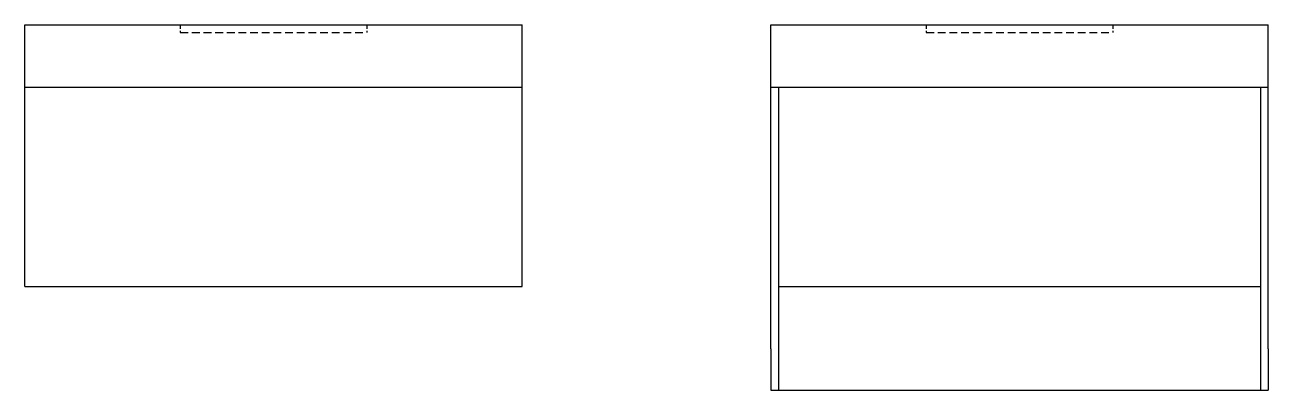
# Model space of a CAD drawing. Extents: x 0 to 120, y 0 to 35.
import ezdxf

# ---------------------------------------------------------------- set-up
doc = ezdxf.new("R2010")
doc.units = 0
doc.header["$LTSCALE"] = 3
doc.header["$MEASUREMENT"] = 0
doc.linetypes.add('HIDDEN', pattern=[0.375, 0.25, -0.125])
doc.linetypes.add('HIDDEN2', pattern=[0.1875, 0.125, -0.0625])
doc.layers.get('0').update_dxf_attribs({"linetype": 'CONTINUOUS'})
doc.layers.add('HID', color=7, linetype='HIDDEN')
doc.layers.add('HID2', color=7, linetype='HIDDEN2')

msp = doc.modelspace()

# ---------------------------------------------------------------- linework, layer by layer
for p, q in [((0, 10), (0, 35.25)), ((0, 35.25), (48, 35.25)), ((48, 10), (48, 35.25)), ((72, 35.25), (120, 35.25)), ((72, 4), (72, 35.25)), ((120, 4), (120, 35.25)), ((0, 29.25), (48, 29.25)), ((72, 29.25), (120, 29.25)), ((72.75, 29.25), (72.75, 0)), ((119.25, 29.25), (119.25, 0)), ((0, 10), (48, 10)), ((72.75, 10), (119.25, 10)), ((72, 4), (72, 0)), ((120, 4), (120, 0)), ((72, 0), (120, 0))]:
    msp.add_line(p, q)
at = {"layer": 'HID'}
for p, q in [((15, 34.5), (33, 34.5)), ((87, 34.5), (105, 34.5)), ((72.75, 4.75), (72.75, 4)), ((119.25, 4.75), (119.25, 4))]:
    msp.add_line(p, q, dxfattribs=at)
at = {"layer": 'HID2'}
for p, q in [((15, 35.25), (15, 34.5)), ((33, 35.25), (33, 34.5)), ((87, 35.25), (87, 34.5)), ((105, 35.25), (105, 34.5))]:
    msp.add_line(p, q, dxfattribs=at)

doc.saveas('drawing.dxf')
